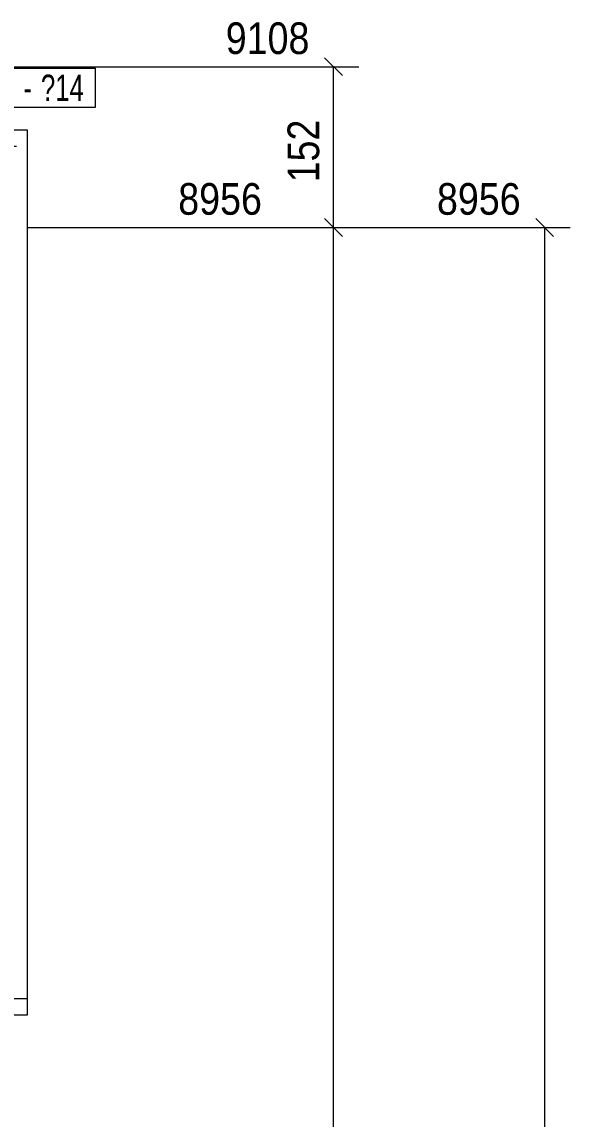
# Model space of a CAD drawing. Header units: millimetres. Extents: x 2 to 579, y 1 to 825.
# Drawn here: x 82.4 to 134.3, y 590.5 to 694.5 of the extents above; entities that cross this region are included whole.
import ezdxf

# ---------------------------------------------------------------- set-up
doc = ezdxf.new("R2010")
doc.units = ezdxf.units.MM
doc.linetypes.add('XKITLINE00', pattern=[0])
doc.linetypes.add('XKITLINE01', pattern=[4, 1, -1, 1, -1])
for name, color, linetype, lineweight in [('BoltMark', 7, 'Continuous', 0), ('Dimensions', 7, 'Continuous', 0), ('Part', 2, 'Continuous', 0)]:
    doc.layers.add(name, color=color, linetype=linetype, lineweight=lineweight)
doc.styles.add('ARIAL', font='ARIAL.TTF')
doc.styles.add('ARIAL_NARROW', font='ARIALN.TTF')

# ---------------------------------------------------------------- blocks, each defined once
blk = doc.blocks.new('*A61')
at = {"layer": 'Part', "color": 2, "linetype": 'XKITLINE00', "lineweight": 0}
for p, q in [((60.86, 600.37), (60.86, 684.28)), ((60.86, 684.28), (82.86, 684.28)), ((82.86, 684.28), (82.86, 600.37)), ((60.86, 601.94), (82.86, 601.94)), ((82.86, 600.37), (60.86, 600.37))]:
    blk.add_line(p, q, dxfattribs=at)
at = {"layer": 'Part', "color": 7, "linetype": 'XKITLINE01', "lineweight": 0}
blk.add_line((60.86, 682.71), (82.86, 682.71), dxfattribs=at)
blk = doc.blocks.new('*A215')
at = {"layer": 'Dimensions', "color": 7, "linetype": 'XKITLINE00', "lineweight": 0}
for p, q in [((111.01, 675.87), (112.71, 674.17)), ((82.86, 675.02), (114.26, 675.02)), ((111.86, 280.36), (111.86, 675.02))]:
    blk.add_line(p, q, dxfattribs=at)
at = {"layer": 'Dimensions', "color": 3}
blk.add_point((111.86, 675.02), dxfattribs=at)
at = {"layer": 'Dimensions', "color": 3, "style": 'ARIAL', "width": 0.85}
blk.add_text('8956', height=3, dxfattribs=at).set_placement((97.16, 676.22))
blk = doc.blocks.new('*A216')
at = {"layer": 'Dimensions', "color": 7, "linetype": 'XKITLINE00', "lineweight": 0}
for p, q in [((111.01, 691.09), (112.71, 689.4)), ((76.86, 690.25), (114.26, 690.25)), ((111.86, 675.02), (111.86, 690.25)), ((111.01, 675.87), (112.71, 674.17)), ((82.86, 675.02), (114.26, 675.02))]:
    blk.add_line(p, q, dxfattribs=at)
at = {"layer": 'Dimensions', "color": 3}
for p in [(111.86, 690.25), (111.86, 675.02)]:
    blk.add_point(p, dxfattribs=at)
at = {"layer": 'Dimensions', "color": 3, "style": 'ARIAL', "width": 0.85}
blk.add_text('9108', height=3, dxfattribs=at).set_placement((101.66, 691.45))
blk.add_text('152', height=3, rotation=90.0002, dxfattribs=at).set_placement((110.51, 679.29))
blk = doc.blocks.new('*A224')
at = {"layer": 'Dimensions', "color": 7, "linetype": 'XKITLINE00', "lineweight": 0}
for p, q in [((131.01, 675.87), (132.71, 674.17)), ((82.86, 675.02), (134.26, 675.02)), ((131.86, 409.93), (131.86, 675.02))]:
    blk.add_line(p, q, dxfattribs=at)
at = {"layer": 'Dimensions', "color": 3}
blk.add_point((131.86, 675.02), dxfattribs=at)
at = {"layer": 'Dimensions', "color": 3, "style": 'ARIAL', "width": 0.85}
blk.add_text('8956', height=3, dxfattribs=at).set_placement((121.66, 676.22))
blk = doc.blocks.new('*A231')
at = {"layer": 'BoltMark', "color": 7, "linetype": 'XKITLINE00', "lineweight": 0}
for p, q in [((75.86, 690.25), (79.63, 690.1)), ((79.63, 690.1), (89.32, 690.1)), ((79.63, 686.4), (79.63, 690.1)), ((89.32, 686.4), (89.32, 690.1)), ((79.63, 686.4), (89.32, 686.4))]:
    blk.add_line(p, q, dxfattribs=at)
at = {"layer": 'BoltMark', "color": 3, "style": 'ARIAL_NARROW', "width": 0.85}
for s, p in [('4', (80.23, 687)), ('?14', (84.16, 687)), ('-', (82.5, 687))]:
    blk.add_text(s, height=2.5, dxfattribs=at).set_placement(p)

msp = doc.modelspace()

# ---------------------------------------------------------------- block references
at = {"lineweight": 0}
for name in ['*A216', '*A231', '*A61', '*A215', '*A224']:
    msp.add_blockref(name, (0, 0), dxfattribs=at)

doc.saveas('drawing.dxf')
